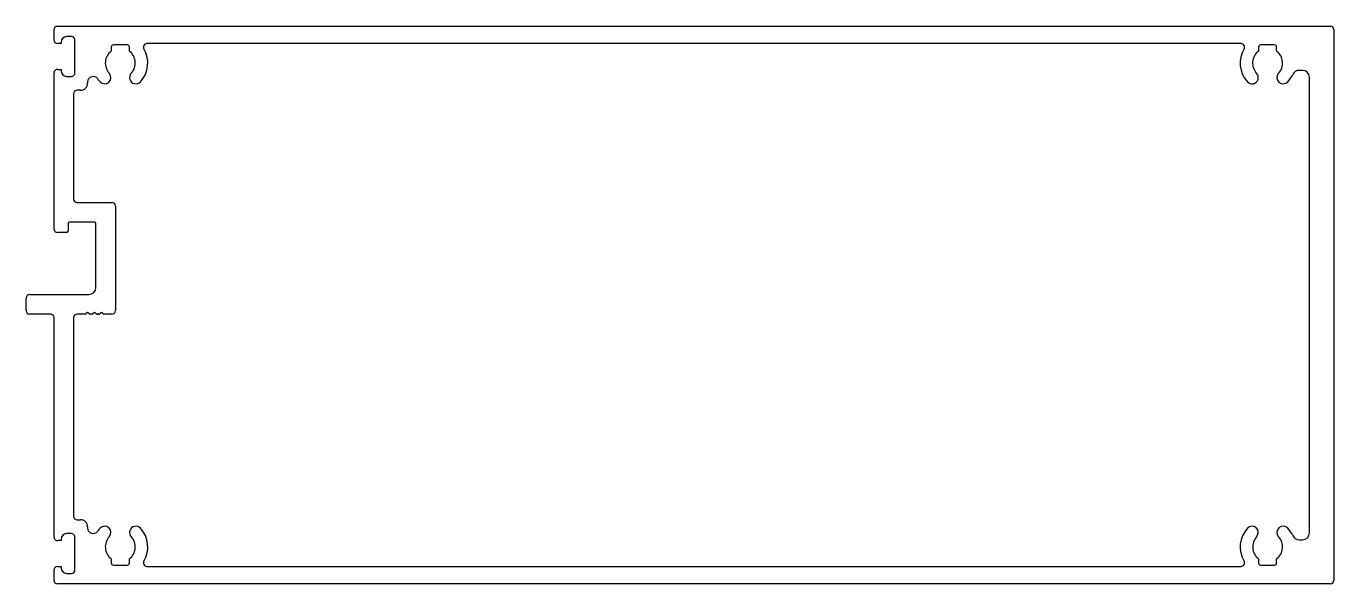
# Model space of a CAD drawing. Extents: x -96 to 92, y 0 to 80.
import ezdxf

# ---------------------------------------------------------------- set-up
doc = ezdxf.new("R2010")
doc.units = 0
doc.layers.add('1', color=7, linetype='CONTINUOUS')
doc.layers.add('KONTUR', color=7, linetype='CONTINUOUS')

msp = doc.modelspace()

# ---------------------------------------------------------------- linework, layer by layer
at = {"layer": '1', "color": 7}
for p, q in [((-83.55, 77.32), (-83.55, 76.73)), ((-81.25, 77.62), (-83.25, 77.62)), ((-80.95, 76.73), (-80.95, 77.32)), ((78.44, 77.82), (-78.44, 77.82)), ((80.95, 77.32), (80.95, 76.73)), ((83.25, 77.62), (81.25, 77.62)), ((83.55, 76.73), (83.55, 77.32)), ((87.25, 73.98), (86.76, 73.98)), ((-86.95, 72.3), (-86.95, 72.12)), ((88.25, 7.65), (88.25, 72.98)), ((-88.95, 70.62), (-88.95, 55.52)), ((-87.95, 71.12), (-88.45, 71.12)), ((-88.45, 55.02), (-83.45, 55.02)), ((-82.95, 54.52), (-82.95, 39.52)), ((-88.95, 38.52), (-88.95, 10.02)), ((-87.3, 39.02), (-88.45, 39.02)), ((-86.96, 39.26), (-87.13, 39.09)), ((-86.77, 39.09), (-86.94, 39.26)), ((-86.3, 39.02), (-86.6, 39.02)), ((-85.96, 39.26), (-86.13, 39.09)), ((-85.77, 39.09), (-85.94, 39.26)), ((-85.3, 39.02), (-85.6, 39.02)), ((-85.6, 39.02), (-85.3, 39.02)), ((-85.3, 39.02), (-85.6, 39.02)), ((-85.6, 39.02), (-85.3, 39.02)), ((-85.3, 39.02), (-85.6, 39.02)), ((-84.96, 39.26), (-85.13, 39.09)), ((-84.77, 39.09), (-84.94, 39.26)), ((-83.45, 39.02), (-84.6, 39.02)), ((-84.6, 39.02), (-84.6, 39.02)), ((-88.45, 9.52), (-87.95, 9.52)), ((-86.95, 8.52), (-86.95, 8.34)), ((86.76, 6.65), (87.25, 6.65)), ((-83.55, 3.91), (-83.55, 3.32)), ((-80.95, 3.32), (-80.95, 3.91)), ((80.95, 3.9), (80.95, 3.32)), ((83.55, 3.32), (83.55, 3.9)), ((-83.25, 3.02), (-81.25, 3.02)), ((-78.44, 2.82), (78.44, 2.82)), ((81.25, 3.02), (83.25, 3.02))]:
    msp.add_line(p, q, dxfattribs=at)
for centre, radius, start, end in [((-83.25, 77.32), 0.3, 90, 180), ((-81.25, 77.32), 0.3, 0, 90), ((-82.26, 75.02), 3.95, 317.1345, 31.0617), ((-78.44, 77.32), 0.5, 90, 211.0617), ((82.26, 75.02), 3.95, 148.9355, 222.8658), ((78.44, 77.32), 0.501, 328.9355, 90), ((81.25, 77.32), 0.3, 90, 180), ((83.25, 77.32), 0.3, 0, 90), ((-82.25, 75.02), 2.15, 127.1355, 222.8312), ((-82.25, 75.02), 2.15, 317.0458, 52.6852), ((82.25, 75.02), 2.15, 127.3148, 222.9545), ((82.25, 75.02), 2.15, 317.1689, 52.8645), ((-84.49, 72.95), 0.902, 222.9787, 42.8312), ((-80.02, 72.95), 0.902, 137.0458, 317.1345), ((80.02, 72.94), 0.902, 222.8658, 42.9545), ((84.49, 72.94), 0.902, 137.1689, 317.0215), ((82.24, 75.01), 3.95, 317.3458, 335.8447), ((86.76, 72.98), 1, 90, 155.8447), ((87.25, 72.98), 1, 0, 90), ((-87.95, 72.12), 1, 270, 0.1962), ((-86.15, 72.3), 0.8, 34.7262, 180), ((-82.89, 74.52), 3.15, 214.2203, 224.1381), ((-88.45, 70.62), 0.5, 90, 180), ((-88.45, 55.52), 0.5, 180, 270), ((-83.45, 54.52), 0.5, 0, 90), ((-83.45, 39.52), 0.5, 270, 0), ((-88.45, 38.52), 0.5, 90, 180), ((-87.3, 39.27), 0.25, 270, 315), ((-86.95, 39.26), 0.008, 45, 135), ((-86.6, 39.27), 0.25, 225, 270), ((-86.3, 39.27), 0.25, 270, 315), ((-85.95, 39.26), 0.008, 45, 135), ((-85.6, 39.27), 0.25, 225, 270), ((-85.3, 39.27), 0.25, 270, 315), ((-84.95, 39.26), 0.008, 45, 135), ((-84.6, 39.27), 0.25, 225, 270), ((-88.45, 10.02), 0.5, 180, 270), ((-87.95, 8.52), 1, 359.8038, 90), ((-86.15, 8.34), 0.8, 180, 325.2738), ((-82.89, 6.11), 3.15, 135.8619, 145.7797), ((-84.49, 7.69), 0.902, 317.1688, 137.0213), ((-80.02, 7.69), 0.902, 42.8655, 222.9542), ((-82.26, 5.62), 3.95, 328.9383, 42.8655), ((82.25, 5.61), 3.94, 137.0462, 211.0535), ((80.02, 7.69), 0.899, 317.3168, 136.9842), ((84.49, 7.69), 0.899, 42.8518, 222.7733), ((82.27, 5.63), 3.93, 24.2609, 42.8518), ((87.25, 7.65), 1, 270, 0), ((-82.25, 5.62), 2.15, 137.1688, 232.8645), ((-82.25, 5.61), 2.15, 307.3148, 42.9542), ((82.26, 5.61), 2.15, 137.0361, 232.67), ((82.25, 5.62), 2.15, 307.1512, 42.7733), ((86.76, 7.65), 1, 204.2609, 270), ((-83.25, 3.32), 0.3, 180, 270), ((-81.25, 3.32), 0.3, 270, 360), ((-78.44, 3.32), 0.5, 148.9383, 270), ((78.44, 3.32), 0.501, 270, 31.0535), ((81.25, 3.32), 0.3, 180, 270), ((83.25, 3.32), 0.3, 270, 0)]:
    msp.add_arc(centre, radius, start, end, dxfattribs=at)
at = {"layer": 'KONTUR', "color": 7}
for p, q in [((-91.75, 78.32), (-91.75, 79.82)), ((-91.25, 80.32), (91.25, 80.32)), ((-89.25, 78.82), (-89.95, 78.82)), ((91.75, 79.82), (91.75, 0.82)), ((-90.75, 77.82), (-91.25, 77.82)), ((-90.75, 78.02), (-90.75, 77.82)), ((-88.75, 73.62), (-88.75, 78.32)), ((-91.75, 51.22), (-91.75, 73.62)), ((-91.25, 74.12), (-90.75, 74.12)), ((-90.75, 74.12), (-90.75, 73.92)), ((-89.95, 73.12), (-89.25, 73.12)), ((-89.95, 50.72), (-91.25, 50.72)), ((-89.75, 52.02), (-89.75, 50.92)), ((-85.95, 52.22), (-89.55, 52.22)), ((-85.75, 42.82), (-85.75, 52.02)), ((-95.75, 39.52), (-95.75, 41.32)), ((-95.25, 41.82), (-86.75, 41.82)), ((-92.25, 39.02), (-95.25, 39.02)), ((-91.75, 7.02), (-91.75, 38.52)), ((-89.25, 7.52), (-89.95, 7.52)), ((-90.75, 6.52), (-91.25, 6.52)), ((-90.75, 6.72), (-90.75, 6.52)), ((-88.75, 2.32), (-88.75, 7.02)), ((-91.75, 0.82), (-91.75, 2.32)), ((-91.25, 2.82), (-90.75, 2.82)), ((-90.75, 2.82), (-90.75, 2.62)), ((91.25, 0.32), (-91.25, 0.32)), ((-89.95, 1.82), (-89.25, 1.82))]:
    msp.add_line(p, q, dxfattribs=at)
for centre, radius, start, end in [((-91.25, 79.82), 0.5, 90, 180), ((-89.95, 78.02), 0.8, 89.8406, 179.8404), ((-89.25, 78.32), 0.5, 0, 90), ((91.25, 79.82), 0.5, 0, 90), ((-91.25, 78.32), 0.5, 180, 270), ((-91.25, 73.62), 0.5, 90, 180), ((-89.95, 73.92), 0.8, 180.1596, 270.1594), ((-89.25, 73.62), 0.5, 270, 0), ((-91.25, 51.22), 0.5, 180, 270), ((-89.95, 50.92), 0.2, 270, 360), ((-89.55, 52.02), 0.2, 90, 180), ((-85.95, 52.02), 0.2, 0, 90), ((-95.25, 41.32), 0.5, 90, 180), ((-86.75, 42.82), 1, 270, 0), ((-95.25, 39.52), 0.5, 180, 270), ((-92.25, 38.52), 0.5, 0, 90), ((-89.95, 6.72), 0.8, 89.8406, 179.8404), ((-89.25, 7.02), 0.5, 360, 90), ((-91.25, 7.02), 0.5, 180, 270), ((-91.25, 2.32), 0.5, 90, 180), ((-89.95, 2.62), 0.8, 180.1596, 270.1594), ((-89.25, 2.32), 0.5, 270, 360), ((-91.25, 0.82), 0.5, 180, 270), ((91.25, 0.82), 0.5, 270, 0)]:
    msp.add_arc(centre, radius, start, end, dxfattribs=at)

doc.saveas('drawing.dxf')
